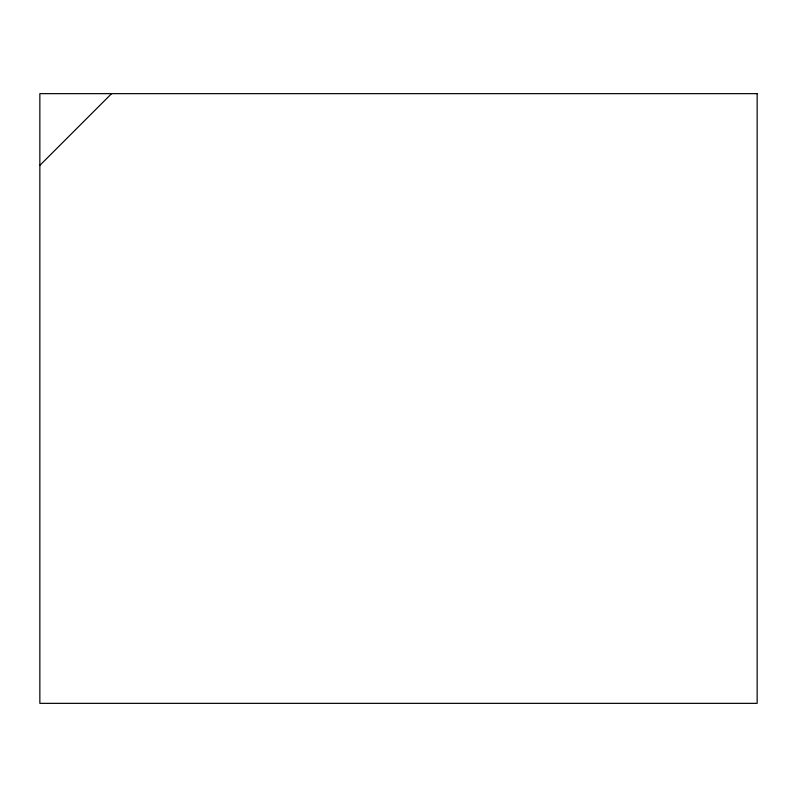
<?xml version="1.0" encoding="UTF-8"?>
<svg xmlns="http://www.w3.org/2000/svg" width="797" height="797" viewBox="0 0 797 797"><rect width="100%" height="100%" fill="white"/><g stroke="black" fill="none" stroke-linecap="round" stroke-linejoin="round"><path stroke-width="1.2" d="M39.85 165.377L111.58 93.647M757.15 93.647L39.85 93.647L39.85 703.352L757.15 703.352L757.15 93.647"/></g></svg>
